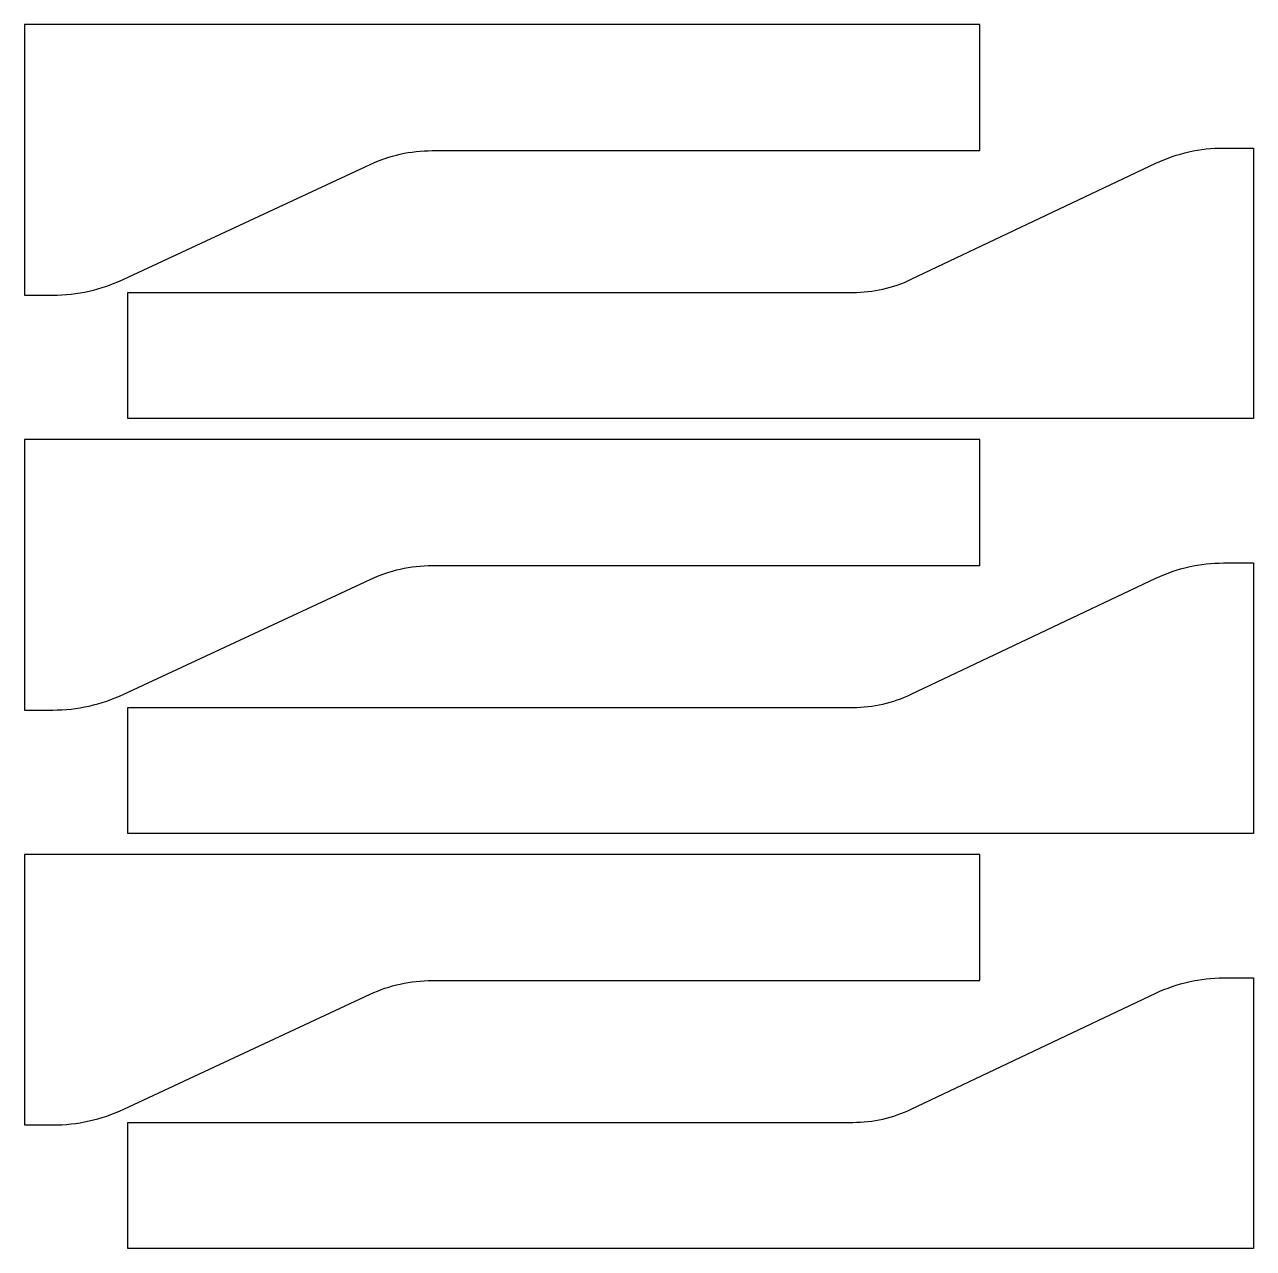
# Model space of a CAD drawing. Header units: inches. Extents: x 0.2 to 11.9, y 0.1 to 11.8.
import ezdxf

# ---------------------------------------------------------------- set-up
doc = ezdxf.new("R2010")
doc.units = ezdxf.units.IN
doc.layers.get('0').update_dxf_attribs({"linetype": 'CONTINUOUS'})

msp = doc.modelspace()

# ---------------------------------------------------------------- linework, layer by layer
for points in [[(0.422, 9.175, 0.109518), (1.098, 9.325), (3.444, 10.419, -0.109518), (4.035, 10.55), (8.4, 10.55), (9.25, 10.55), (9.25, 11.75), (8.4, 11.75), (0.304, 11.75), (0.154, 11.75), (0.154, 9.175), (0.304, 9.175)], [(8.599, 9.325), (10.929, 10.43, -0.11114), (11.572, 10.575), (11.657, 10.575), (11.857, 10.575), (11.857, 8), (11.657, 8), (1.984, 8), (1.806, 8), (1.136, 8), (1.136, 9.2), (1.806, 9.2), (1.984, 9.2), (8.042, 9.2, 0.11114)], [(9.25, 6.6), (9.25, 7.8), (8.4, 7.8), (0.304, 7.8), (0.154, 7.8), (0.154, 5.225), (0.304, 5.225), (0.422, 5.225, 0.109518), (1.098, 5.375), (3.444, 6.469, -0.109518), (4.035, 6.6), (8.4, 6.6)], [(8.599, 5.375), (10.929, 6.48, -0.11114), (11.572, 6.625), (11.707, 6.625), (11.857, 6.625), (11.857, 4.05), (11.707, 4.05), (2.034, 4.05), (1.856, 4.05), (1.136, 4.05), (1.136, 5.25), (1.856, 5.25), (2.034, 5.25), (8.042, 5.25, 0.11114)], [(9.25, 2.65), (9.25, 3.85), (8.4, 3.85), (0.304, 3.85), (0.154, 3.85), (0.154, 1.275), (0.304, 1.275), (0.422, 1.275, 0.109518), (1.098, 1.425), (3.444, 2.519, -0.109518), (4.035, 2.65), (8.4, 2.65)], [(8.599, 1.425), (10.929, 2.53, -0.11114), (11.572, 2.675), (11.707, 2.675), (11.857, 2.675), (11.857, 0.1), (11.707, 0.1), (2.034, 0.1), (1.856, 0.1), (1.136, 0.1), (1.136, 1.3), (1.856, 1.3), (2.034, 1.3), (8.042, 1.3, 0.11114)]]:
    msp.add_lwpolyline(points, format="xyb", close=True)

doc.saveas('drawing.dxf')
